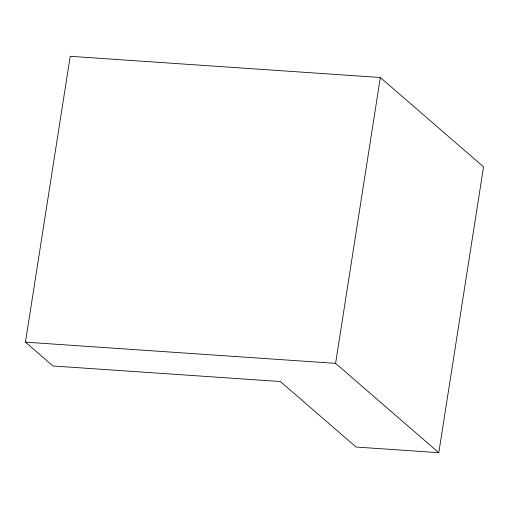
<?xml version="1.0" encoding="UTF-8"?>
<svg xmlns="http://www.w3.org/2000/svg" width="509" height="509" viewBox="0 0 509 509"><rect width="100%" height="100%" fill="white"/><g stroke="black" fill="none" stroke-linecap="round" stroke-linejoin="round"><path stroke-width="0.76" d="M25.45 342.156L70.21 56.302L380.344 77.508L483.55 166.844L438.79 452.698L356.084 447.042L280.402 381.527L52.974 365.977L25.45 342.156L335.584 363.362L438.79 452.698M335.584 363.362L380.344 77.508"/></g></svg>
